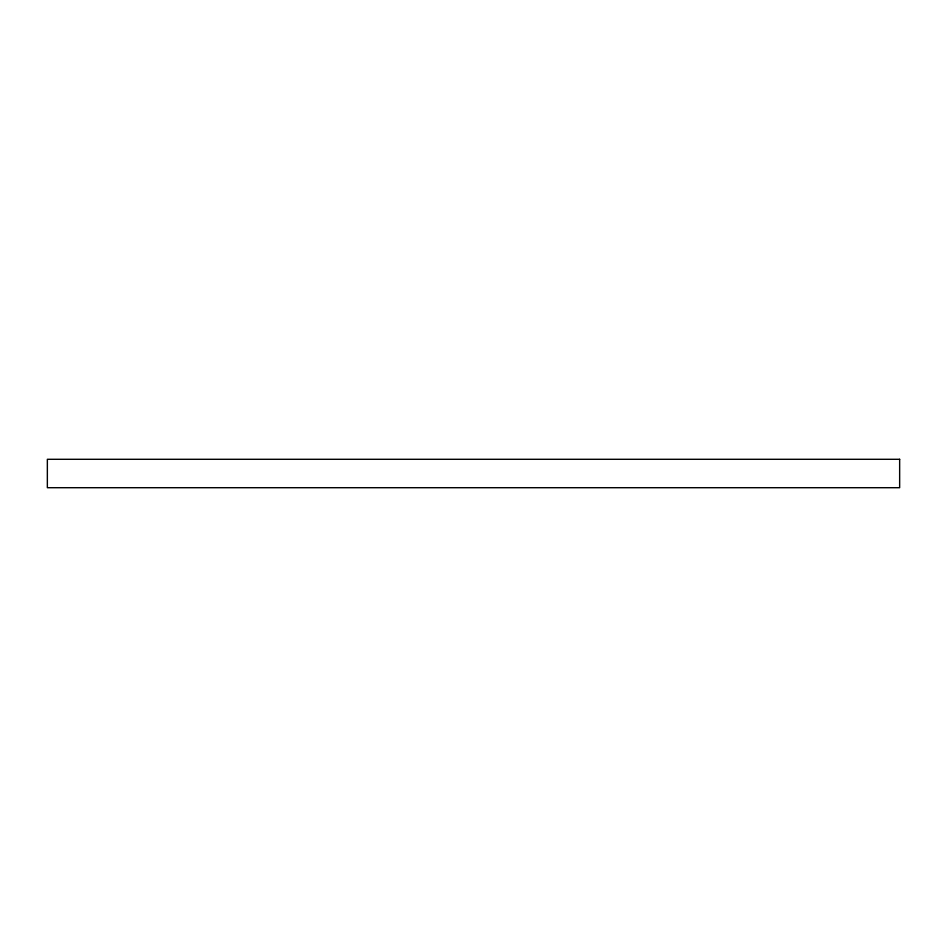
<?xml version="1.0" encoding="UTF-8"?>
<svg xmlns="http://www.w3.org/2000/svg" width="947" height="947" viewBox="0 0 947 947"><rect width="100%" height="100%" fill="white"/><g stroke="black" fill="none" stroke-linecap="round" stroke-linejoin="round"><path stroke-width="1.42" d="M899.65 459.295L47.35 459.295L47.35 487.705L899.65 487.705L899.65 459.295"/></g></svg>
